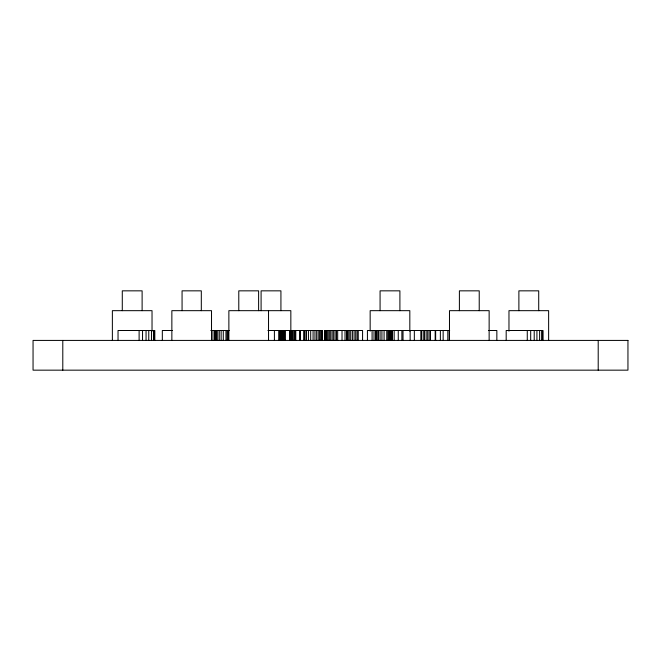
<?xml version="1.0" encoding="UTF-8"?>
<svg xmlns="http://www.w3.org/2000/svg" width="661" height="661" viewBox="0 0 661 661"><rect width="100%" height="100%" fill="white"/><g stroke="black" fill="none" stroke-linecap="round" stroke-linejoin="round"><path stroke-width="0.99" d="M172.488 330.5L162.325 330.5L162.325 340.415M210.801 330.5L229.293 330.5M267.903 330.5L322.171 330.5L322.171 340.415M449.67 330.5L367.425 330.5L367.425 340.415M488.619 330.5L496.849 330.5L496.849 340.415M598.205 340.415L598.205 370.16M548.63 340.415L548.63 310.67L508.97 310.67L508.97 331.186M542.962 340.415L542.962 330.5L506.186 330.5L506.186 340.415M542.607 330.5L542.631 340.415M541.615 330.5L541.615 340.415M539.624 330.5L539.624 340.415M538.715 310.67L538.715 290.84L518.885 290.84L518.885 310.67M536.922 330.5L536.922 340.415M534.212 330.5L534.212 340.415M530.692 330.5L530.692 340.415M527.271 330.5L527.271 340.415M489.14 340.415L489.14 310.67L449.48 310.67L449.48 340.415M479.225 310.67L479.225 290.84L459.395 290.84L459.395 310.67M449.257 330.5L449.257 340.415M447.819 330.5L447.819 340.415M443.151 330.5L443.151 340.415M440.366 330.5L440.366 340.415M435.657 330.5L435.657 340.415M435.169 330.5L435.169 340.415M430.501 330.5L430.501 340.415M429.163 330.5L429.163 340.415M427.708 330.5L427.708 340.415M426.147 330.5L426.147 340.415M424.461 330.5L424.461 340.415M423.214 330.5L423.214 340.415M421.354 330.5L421.354 340.415M420.991 330.5L420.991 340.415M414.34 330.5L414.34 340.415M410.134 330.5L410.134 340.415M409.82 331.186L409.82 310.67L370.16 310.67L370.16 331.186M403.02 330.5L403.02 340.415M401.88 330.5L401.88 340.415M399.905 310.67L399.905 290.84L380.075 290.84L380.075 310.67M398.261 330.5L398.261 340.415M394.163 330.5L394.163 340.415M392.014 330.5L392.014 340.415M391.915 330.5L391.915 340.415M391.758 330.5L391.758 340.415M390.601 330.5L390.601 340.415M389.833 330.5L389.833 340.415M388.924 330.5L388.924 340.415M387.9 330.5L387.9 340.415M386.751 330.5L386.751 340.415M384.082 330.5L384.082 340.415M381.926 330.5L381.926 340.415M380.075 330.5L380.075 340.415M378.522 330.5L378.522 340.415M377.266 330.5L377.266 340.415M376.506 330.5L376.506 340.415M375.96 330.5L375.96 340.415M375.663 330.5L375.63 340.415M375.522 330.5L375.522 340.415M374.01 330.5L374.01 340.415M372.093 330.5L372.093 340.415M362.575 340.415L362.583 330.5L324.782 330.5L324.782 340.415M358.245 330.5L358.245 340.415M357.13 330.5L357.13 340.415M355.709 330.5L355.709 340.415M354.098 330.5L354.098 340.415M352.396 330.5L352.396 340.415M350.71 330.5L350.71 340.415M349.206 330.5L349.206 340.415M347.983 330.5L347.983 340.415M347.157 330.5L347.157 340.415M346.686 330.5L346.686 340.415M346.529 330.5L346.529 340.415M345.017 330.5L345.017 340.415M342.018 330.5L342.018 340.415M337.68 330.5L337.68 340.415M336.507 330.5L336.507 340.415M335.127 330.5L335.127 340.415M333.656 330.5L333.656 340.415M332.161 330.5L332.161 340.415M330.698 330.5L330.698 340.415M329.335 330.5L329.335 340.415M328.087 330.5L328.087 340.415M326.947 330.5L326.947 340.415M326.005 330.5L326.005 340.415M325.319 330.5L325.319 340.415M324.915 330.5L324.915 340.415M322.014 330.5L322.006 340.415M321.527 330.5L321.527 340.415M320.717 330.5L320.717 340.415M319.585 330.5L319.585 340.415M318.214 330.5L318.214 340.415M316.669 330.5L316.669 340.415M314.958 330.5L314.958 340.415M313.074 330.5L313.074 340.415M310.703 330.5L310.703 340.415M308.447 330.5L308.447 340.415M306.506 330.5L306.506 340.415M305.101 330.5L305.101 340.415M304.234 330.5L304.234 340.415M303.953 330.5L303.953 340.415M300.375 330.5L300.375 340.415M300.259 330.5L300.259 340.415M299.896 330.5L299.896 340.415M295.707 330.5L295.707 340.415M295.583 330.5L295.583 340.415M295.219 330.5L295.219 340.415M294.401 330.5L294.401 340.415M293.228 330.5L293.228 340.415M292.278 330.5L292.278 340.415M291.385 330.5L291.385 340.415M290.84 331.186L290.84 310.67L228.871 310.67L228.871 340.415M290.642 330.5L290.642 340.415M290.138 330.5L290.138 340.415M289.849 330.5L289.849 340.415M289.749 330.5L289.749 340.415M285.081 330.5L285.081 340.415M284.833 330.5L284.833 340.415M284.511 330.5L284.511 340.415M284.056 330.5L284.056 340.415M283.445 330.5L283.445 340.415M282.635 330.5L282.635 340.415M281.611 330.5L281.611 340.415M280.925 310.67L280.925 290.84L261.095 290.84L261.095 310.67M280.694 330.5L280.694 340.415M279.95 330.5L279.95 340.415M279.454 330.5L279.454 340.415M279.173 330.5L279.173 340.415M279.082 330.5L279.082 340.415M274.406 330.5L274.406 340.415M268.531 310.67L268.531 340.415M258.616 310.67L258.616 290.84L238.786 290.84L238.786 310.67M228.136 330.5L228.136 340.415M227.103 330.5L227.103 340.415M225.955 330.5L225.955 340.415M223.286 330.5L223.286 340.415M221.138 330.5L221.138 340.415M219.278 330.5L219.278 340.415M217.725 330.5L217.725 340.415M216.469 330.5L216.469 340.415M215.709 330.5L215.709 340.415M215.164 330.5L215.164 340.415M214.866 330.5L214.833 340.415M214.726 330.5L214.726 340.415M212.949 330.5L212.949 340.415M211.52 340.415L211.52 310.67L171.86 310.67L171.86 340.415M201.316 310.67L201.308 290.84L182.064 290.84L182.072 310.67M154.814 340.415L154.814 330.5L118.038 330.5L118.038 340.415M154.476 330.5L154.476 340.415M154.451 330.5L154.451 340.415M153.468 330.5L153.468 340.415M152.03 331.186L152.03 310.67L112.37 310.67L112.37 340.415M151.468 330.5L151.468 340.415M148.766 330.5L148.766 340.415M146.056 330.5L146.056 340.415M142.545 330.5L142.545 340.415M142.115 310.67L142.115 290.84L122.285 290.84L122.285 310.67M139.116 330.5L139.116 340.415M62.795 340.415L62.795 370.16M627.95 340.415L33.05 340.415L33.05 370.16L627.95 370.16L627.95 340.415"/></g></svg>
